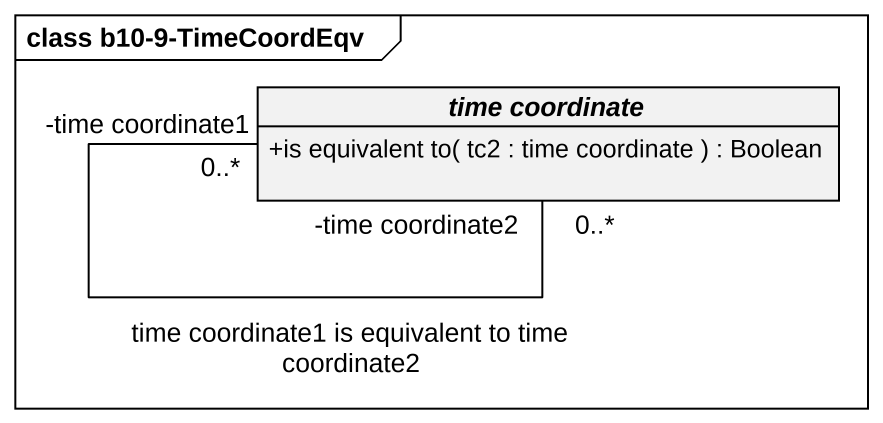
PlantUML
@startuml
mainframe class b10-9-TimeCoordEqv
hide circle
hide empty members
skinparam classAttributeIconSize 0
abstract class "time coordinate" as time_coordinate {
  +is equivalent to( tc2 : time coordinate ) : Boolean
}
time_coordinate "-time coordinate2\n0..*" -- "-time coordinate1\n0..*" time_coordinate : time coordinate1 is equivalent to time coordinate2
@enduml
